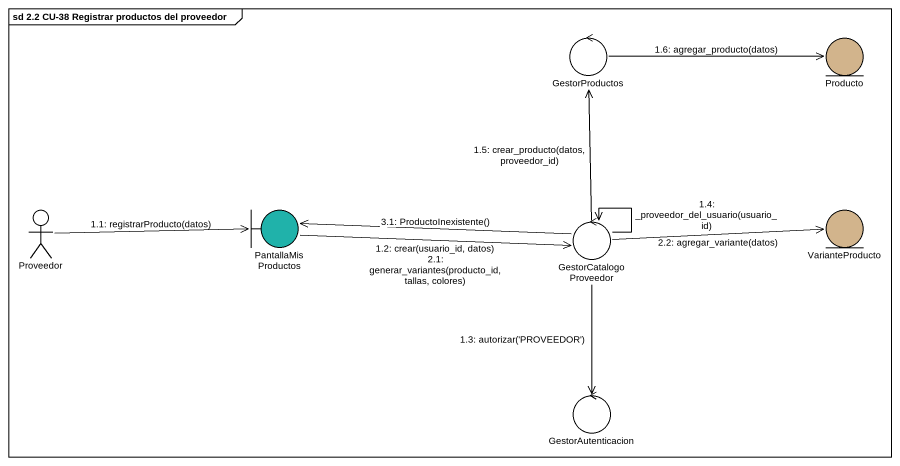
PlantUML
@startuml
mainframe sd 2.2 CU-38 Registrar productos del proveedor
control GestorProductos
entity Producto #D2B48C
actor Proveedor
boundary PantallaMisProductos #20B2AA
entity VarianteProducto #D2B48C
control GestorCatalogoProveedor
control GestorAutenticacion
Proveedor -right-> PantallaMisProductos : 1.1: registrarProducto(datos)
PantallaMisProductos -right-> GestorCatalogoProveedor : 1.2: crear(usuario_id, datos)\n2.1: generar_variantes(producto_id, tallas, colores)
GestorCatalogoProveedor --> GestorAutenticacion : 1.3: autorizar('PROVEEDOR')
GestorCatalogoProveedor --> GestorCatalogoProveedor : 1.4: _proveedor_del_usuario(usuario_id)
GestorCatalogoProveedor -up-> GestorProductos : 1.5: crear_producto(datos, proveedor_id)
GestorProductos -right-> Producto : 1.6: agregar_producto(datos)
GestorCatalogoProveedor -right-> VarianteProducto : 2.2: agregar_variante(datos)
GestorCatalogoProveedor -left-> PantallaMisProductos : 3.1: ProductoInexistente()
@enduml
